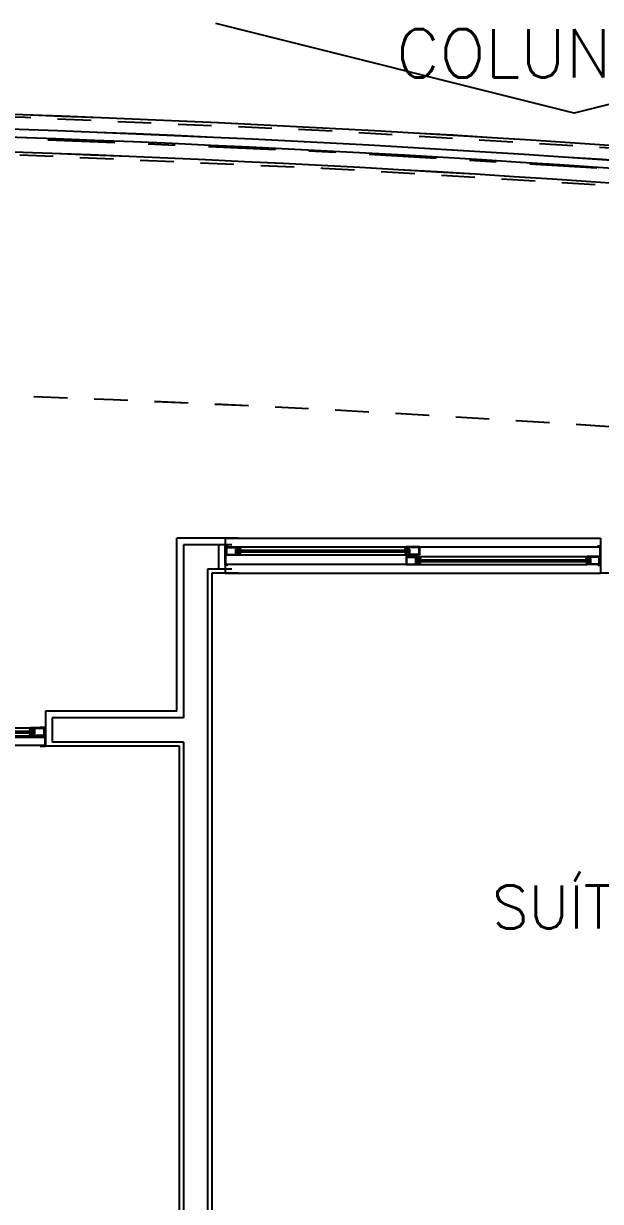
# Model space of a CAD drawing. Header units: millimetres. Extents: x 188.6 to 263.2, y 40.1 to 120.1.
# Drawn here: x 253.981 to 256.133, y 77.097 to 81.489 of the extents above; entities that cross this region are included whole.
import ezdxf

# ---------------------------------------------------------------- set-up
doc = ezdxf.new("R2010")
doc.units = ezdxf.units.MM
for name, pattern in [('ACAD_ISO14W100', [24, 12, -3, 0, -3, 0, -3, 0, -3]), ('DASHDOT2', [0.5, 0.25, -0.125, 0, -0.125]), ('HIDDEN2', [0.1875, 0.125, -0.0625])]:
    doc.linetypes.add(name, pattern=pattern)
for name, color, linetype in [('ARQ', 8, 'Continuous'), ('ARQ-BASE', 8, 'Continuous'), ('ARQ-TXT', 8, 'Continuous'), ('ESTR-VIGAS', 11, 'HIDDEN2'), ('ESTRUTURA', 7, 'Continuous'), ('SPDA-MALHA', 162, 'ACAD_ISO14W100')]:
    doc.layers.add(name, color=color, linetype=linetype)
doc.styles.add('60-75', font='romans.shx', dxfattribs={"height": 0.12})
doc.styles.add('MC-ROMANS', font='romans')

# ---------------------------------------------------------------- blocks, each defined once
blk = doc.blocks.new('varanda pav tipo')
at = {"color": 0, "linetype": 'Continuous'}
for radius, start, end in [(66.1415, 81.899467, 98.100485), (66.0865, 81.940842, 98.059109), (66.0565, 81.963438, 98.036513), (66.0015, 82.004914, 97.995038)]:
    blk.add_arc((44.19, -66.1865), radius, start, end, dxfattribs=at)
at = {"color": 0, "linetype": 'ByBlock'}
blk.add_arc((44.1853, -67.5842), 66.4892, 85.900109, 89.995949, dxfattribs=at)
blk = doc.blocks.new('XREF-TIPO$0$A$C491F7D64-flat-1')
for p, q in [((-0.057, 0.03), (-0.005, 0.03)), ((-0.057, 0.03), (-0.057, 0)), ((-0.055, 0.028), (-0.019, 0.028)), ((-0.055, 0.002), (-0.055, 0.028)), ((-0.055, 0.002), (-0.007, 0.002)), ((-0.019, 0.028), (-0.019, 0.008)), ((-0.007, 0.008), (-0.019, 0.008)), ((-0.017, 0.03), (-0.017, 0.02)), ((-0.005, 0.02), (-0.017, 0.02)), ((-0.017, 0.02), (-0.017, 0.01)), ((-0.005, 0.01), (-0.017, 0.01)), ((-0.005, 0.0195), (-0.0165, 0.0195)), ((0, 0.0185), (-0.0165, 0.0185)), ((0, 0.0115), (-0.0165, 0.0115)), ((-0.005, 0.0105), (-0.0165, 0.0105)), ((-0.015, 0.028), (-0.015, 0.022)), ((-0.015, 0.028), (-0.007, 0.028)), ((-0.007, 0.022), (-0.015, 0.022)), ((-0.007, 0.028), (-0.007, 0.022)), ((-0.007, 0.008), (-0.007, 0.002)), ((-0.005, 0.03), (-0.005, 0.02)), ((-0.005, 0.01), (-0.005, 0)), ((-0.0045, 0.02), (-0.0045, 0.025)), ((-0.0045, 0.01), (-0.0045, 0.005)), ((0, 0.02), (0, 0.0185)), ((0, 0.01), (0, 0.0115)), ((-0.057, 0), (-0.005, 0)), ((-0.055, 0), (-0.055, 0))]:
    blk.add_line(p, q)
for centre, radius, start, end in [((-0.0165, 0.019), 0.0005, 90, 270), ((-0.0165, 0.011), 0.0005, 90, 270), ((-0.005, 0.02), 0.0005, 270, 0), ((-0.005, 0.01), 0.0005, 0, 90), ((-0.005, 0.02), 0.005, 0, 84.2608), ((-0.005, 0.01), 0.005, 275.7392, 0)]:
    blk.add_arc(centre, radius, start, end)
blk = doc.blocks.new('XREF-TIPO$0$A$C70231090-flat-1')
for p, q in [((-0.055, 0.02), (-0.055, 0.0185)), ((-0.055, 0.0185), (-0.0385, 0.0185)), ((-0.055, 0.0115), (-0.0385, 0.0115)), ((-0.055, 0.01), (-0.055, 0.0115)), ((-0.0505, 0.02), (-0.0505, 0.025)), ((-0.0505, 0.01), (-0.0505, 0.005)), ((0, 0.03), (-0.05, 0.03)), ((-0.05, 0.03), (-0.05, 0.02)), ((-0.05, 0.02), (-0.038, 0.02)), ((-0.05, 0.0195), (-0.0385, 0.0195)), ((-0.05, 0.0105), (-0.0385, 0.0105)), ((-0.05, 0.01), (-0.05, 0)), ((-0.05, 0.01), (-0.038, 0.01)), ((-0.04, 0.028), (-0.048, 0.028)), ((-0.048, 0.028), (-0.048, 0.022)), ((-0.048, 0.022), (-0.04, 0.022)), ((-0.048, 0.008), (-0.036, 0.008)), ((-0.048, 0.008), (-0.048, 0.002)), ((-0.002, 0.002), (-0.048, 0.002)), ((-0.04, 0.028), (-0.04, 0.022)), ((-0.038, 0.03), (-0.038, 0.02)), ((-0.038, 0.02), (-0.038, 0.01)), ((-0.002, 0.028), (-0.036, 0.028)), ((-0.036, 0.028), (-0.036, 0.008)), ((-0.002, 0.019), (-0.002, 0.028)), ((-0.002, 0.002), (-0.002, 0.019)), ((-0.002, 0.019), (-0.002, 0.019)), ((0, 0.017), (0, 0.03)), ((0, 0.002), (0, 0.017)), ((0, 0.017), (0, 0.017)), ((0, 0), (0, 0.002)), ((0, 0.002), (0, 0.002)), ((0, 0), (-0.05, 0))]:
    blk.add_line(p, q)
for centre, radius, start, end in [((-0.05, 0.02), 0.005, 95.7392, 180), ((-0.05, 0.01), 0.005, 180, 264.2608), ((-0.05, 0.02), 0.0005, 180, 270), ((-0.05, 0.01), 0.0005, 90, 180), ((-0.0385, 0.019), 0.0005, 270, 90), ((-0.0385, 0.011), 0.0005, 270, 90)]:
    blk.add_arc(centre, radius, start, end)
blk = doc.blocks.new('XREF-TIPO$0$A$C491F7D64-flat-2')
for p, q in [((-0.057, 0.03), (-0.005, 0.03)), ((-0.057, 0.03), (-0.057, 0)), ((-0.055, 0.028), (-0.019, 0.028)), ((-0.055, 0.002), (-0.055, 0.028)), ((-0.055, 0.002), (-0.007, 0.002)), ((-0.019, 0.028), (-0.019, 0.008)), ((-0.007, 0.008), (-0.019, 0.008)), ((-0.017, 0.03), (-0.017, 0.02)), ((-0.005, 0.02), (-0.017, 0.02)), ((-0.017, 0.02), (-0.017, 0.01)), ((-0.005, 0.01), (-0.017, 0.01)), ((-0.005, 0.0195), (-0.0165, 0.0195)), ((0, 0.0185), (-0.0165, 0.0185)), ((0, 0.0115), (-0.0165, 0.0115)), ((-0.005, 0.0105), (-0.0165, 0.0105)), ((-0.015, 0.028), (-0.015, 0.022)), ((-0.015, 0.028), (-0.007, 0.028)), ((-0.007, 0.022), (-0.015, 0.022)), ((-0.007, 0.028), (-0.007, 0.022)), ((-0.007, 0.008), (-0.007, 0.002)), ((-0.005, 0.03), (-0.005, 0.02)), ((-0.005, 0.01), (-0.005, 0)), ((-0.0045, 0.02), (-0.0045, 0.025)), ((-0.0045, 0.01), (-0.0045, 0.005)), ((0, 0.02), (0, 0.0185)), ((0, 0.01), (0, 0.0115)), ((-0.057, 0), (-0.005, 0)), ((-0.055, 0), (-0.055, 0))]:
    blk.add_line(p, q)
for centre, radius, start, end in [((-0.0165, 0.019), 0.0005, 90, 270), ((-0.0165, 0.011), 0.0005, 90, 270), ((-0.005, 0.02), 0.0005, 270, 0), ((-0.005, 0.01), 0.0005, 0, 90), ((-0.005, 0.02), 0.005, 0, 84.2608), ((-0.005, 0.01), 0.005, 275.7392, 0)]:
    blk.add_arc(centre, radius, start, end)
blk = doc.blocks.new('XREF-TIPO$0$A$C491F7D64-flat-3')
for p, q in [((0, 0.02), (0, 0.0185)), ((0, 0.0185), (0.0165, 0.0185)), ((0, 0.01), (0, 0.0115)), ((0, 0.0115), (0.0165, 0.0115)), ((0.0045, 0.02), (0.0045, 0.025)), ((0.0045, 0.01), (0.0045, 0.005)), ((0.057, 0.03), (0.005, 0.03)), ((0.005, 0.03), (0.005, 0.02)), ((0.005, 0.02), (0.017, 0.02)), ((0.005, 0.0195), (0.0165, 0.0195)), ((0.005, 0.0105), (0.0165, 0.0105)), ((0.005, 0.01), (0.017, 0.01)), ((0.005, 0.01), (0.005, 0)), ((0.007, 0.028), (0.007, 0.022)), ((0.015, 0.028), (0.007, 0.028)), ((0.007, 0.022), (0.015, 0.022)), ((0.007, 0.008), (0.007, 0.002)), ((0.007, 0.008), (0.019, 0.008)), ((0.055, 0.002), (0.007, 0.002)), ((0.015, 0.028), (0.015, 0.022)), ((0.017, 0.03), (0.017, 0.02)), ((0.017, 0.02), (0.017, 0.01)), ((0.019, 0.028), (0.019, 0.008)), ((0.055, 0.028), (0.019, 0.028)), ((0.055, 0.002), (0.055, 0.028)), ((0.057, 0.03), (0.057, 0)), ((0.057, 0), (0.005, 0)), ((0.055, 0), (0.055, 0))]:
    blk.add_line(p, q)
for centre, radius, start, end in [((0.005, 0.02), 0.005, 95.7392, 180), ((0.005, 0.01), 0.005, 180, 264.2608), ((0.005, 0.02), 0.0005, 180, 270), ((0.005, 0.01), 0.0005, 90, 180), ((0.0165, 0.019), 0.0005, 270, 90), ((0.0165, 0.011), 0.0005, 270, 90)]:
    blk.add_arc(centre, radius, start, end)
blk = doc.blocks.new('XREF-TIPO$0$A$C752324B1')
at = {"color": 0}
for p, q in [((0.02, 0.071), (0, 0.071)), ((0, 0.071), (0, 0)), ((0.002, 0.069), (0.002, 0.002)), ((0.002, 0.069), (0.02, 0.069)), ((1, 0.068), (0.002, 0.068)), ((0.02, 0.071), (0.02, 0.069)), ((1.002, 0.068), (1.9498, 0.068)), ((1.04, 0.056), (1.9568, 0.056)), ((1.04, 0.05), (1.9568, 0.05)), ((1.98, 0.071), (1.98, 0.069)), ((1.98, 0.071), (2, 0.071)), ((1.998, 0.069), (1.98, 0.069)), ((1.998, 0.069), (1.998, 0.002)), ((2, 0.071), (2, 0)), ((1, 0.038), (0.002, 0.038)), ((0.002, 0.033), (1.998, 0.033)), ((0.002, 0.003), (1.998, 0.003)), ((0.002, 0.002), (0.02, 0.002)), ((0.02, 0), (0.02, 0.002)), ((0.7152, 0.021), (1.6372, 0.021)), ((0.7152, 0.015), (1.6372, 0.015)), ((0.7272, 0.033), (1.6252, 0.033)), ((0.7272, 0.003), (1.6252, 0.003)), ((1, 0.038), (1.9498, 0.038)), ((1.98, 0), (1.98, 0.002)), ((1.9978, 0.002), (1.98, 0.002)), ((0.02, 0), (0, 0)), ((1.98, 0), (1.9998, 0))]:
    blk.add_line(p, q, dxfattribs=at)
for name, p in [('XREF-TIPO$0$A$C491F7D64-flat-1', (1.057, 0.038)), ('XREF-TIPO$0$A$C491F7D64-flat-3', (1.9398, 0.038)), ('XREF-TIPO$0$A$C491F7D64-flat-2', (0.7322, 0.003)), ('XREF-TIPO$0$A$C70231090-flat-1', (1.6752, 0.003))]:
    blk.add_blockref(name, p, dxfattribs=at)
blk = doc.blocks.new('XREF-TIPO$0$A$C23913CE5-flat-1-flat-1')
at = {"layer": 'ARQ-BASE', "color": 0}
for p, q in [((-1.4002, -0.001), (-1.39, -0.001)), ((-1.4002, -0.071), (-1.4002, -0.001)), ((-1.39, -0.003), (-1.3982, -0.003)), ((-1.3982, -0.003), (-1.3982, -0.069)), ((-1.397, -0.003), (-1.3465, -0.003)), ((-1.397, -0.003), (-1.397, -0.033)), ((-1.397, -0.033), (-0.725, -0.033)), ((-1.397, -0.033), (-1.3585, -0.033)), ((-1.395, -0.005), (-1.395, -0.031)), ((-1.395, -0.005), (-1.3485, -0.005)), ((-1.395, -0.031), (-1.3605, -0.031)), ((-1.39, -0.001), (-1.39, -0.003)), ((-1.3485, -0.011), (-1.3605, -0.011)), ((-1.3605, -0.031), (-1.3605, -0.011)), ((-1.3465, -0.013), (-1.3585, -0.013)), ((-1.3585, -0.033), (-1.3585, -0.013)), ((-1.3465, -0.023), (-1.3585, -0.023)), ((-1.358, -0.0135), (-1.3465, -0.0135)), ((-1.3415, -0.0145), (-1.358, -0.0145)), ((-1.3415, -0.0215), (-1.358, -0.0215)), ((-1.358, -0.0225), (-1.3465, -0.0225)), ((-1.3575, -0.015), (-0.714, -0.015)), ((-1.3575, -0.015), (-1.3575, -0.021)), ((-1.3575, -0.021), (-0.714, -0.021)), ((-1.3565, -0.031), (-1.3565, -0.025)), ((-1.3485, -0.025), (-1.3565, -0.025)), ((-1.3565, -0.031), (-1.3485, -0.031)), ((-1.3485, -0.011), (-1.3485, -0.005)), ((-1.3485, -0.031), (-1.3485, -0.025)), ((-1.3465, -0.003), (-0.725, -0.003)), ((-1.3465, -0.013), (-1.3465, -0.003)), ((-1.3465, -0.033), (-1.3465, -0.023)), ((-1.346, -0.013), (-1.346, -0.008)), ((-1.346, -0.023), (-1.346, -0.028)), ((-1.3415, -0.013), (-1.3415, -0.0145)), ((-1.3415, -0.023), (-1.3415, -0.0215)), ((-0.73, -0.013), (-0.73, -0.0145)), ((-0.73, -0.0145), (-0.7135, -0.0145)), ((-0.7135, -0.0215), (-0.73, -0.0215)), ((-0.73, -0.0215), (-0.73, -0.023)), ((-0.7255, -0.013), (-0.7255, -0.008)), ((-0.7255, -0.028), (-0.7255, -0.023)), ((-0.675, -0.003), (-0.725, -0.003)), ((-0.725, -0.013), (-0.725, -0.003)), ((-0.725, -0.013), (-0.713, -0.013)), ((-0.7135, -0.0135), (-0.725, -0.0135)), ((-0.725, -0.0225), (-0.7135, -0.0225)), ((-0.725, -0.023), (-0.713, -0.023)), ((-0.725, -0.033), (-0.725, -0.023)), ((-0.675, -0.033), (-0.725, -0.033)), ((-0.725, -0.039), (-0.675, -0.039)), ((-0.725, -0.039), (-0.725, -0.069)), ((-0.677, -0.005), (-0.723, -0.005)), ((-0.723, -0.011), (-0.723, -0.005)), ((-0.723, -0.011), (-0.711, -0.011)), ((-0.723, -0.025), (-0.715, -0.025)), ((-0.723, -0.031), (-0.723, -0.025)), ((-0.715, -0.031), (-0.723, -0.031)), ((-0.723, -0.041), (-0.677, -0.041)), ((-0.723, -0.041), (-0.723, -0.067)), ((-0.715, -0.031), (-0.715, -0.025)), ((-0.714, -0.015), (-0.714, -0.021)), ((-0.713, -0.033), (-0.713, -0.013)), ((-0.711, -0.031), (-0.711, -0.011)), ((-0.677, -0.031), (-0.711, -0.031)), ((-0.677, -0.005), (-0.677, -0.031)), ((-0.677, -0.047), (-0.677, -0.041)), ((-0.675, -0.003), (-0.0022, -0.003)), ((-0.675, -0.003), (-0.675, -0.033)), ((-0.675, -0.039), (-0.05, -0.039)), ((-0.675, -0.049), (-0.675, -0.039)), ((-0.003, -0.039), (-0.05, -0.039)), ((-0.05, -0.049), (-0.05, -0.039)), ((-0.005, -0.041), (-0.048, -0.041)), ((-0.048, -0.047), (-0.048, -0.041)), ((-0.0002, -0.001), (-0.0104, -0.001)), ((-0.0104, -0.001), (-0.0104, -0.003)), ((-0.0104, -0.003), (-0.0022, -0.003)), ((-0.005, -0.067), (-0.005, -0.041)), ((-0.003, -0.069), (-0.003, -0.039)), ((-0.0022, -0.003), (-0.0022, -0.069)), ((-0.0002, -0.071), (-0.0002, -0.001)), ((-1.3902, -0.071), (-1.4002, -0.071)), ((-0.725, -0.069), (-1.3982, -0.069)), ((-1.3982, -0.069), (-1.3902, -0.069)), ((-1.3902, -0.069), (-1.3902, -0.071)), ((-0.725, -0.069), (-0.675, -0.069)), ((-0.723, -0.067), (-0.689, -0.067)), ((-0.677, -0.047), (-0.689, -0.047)), ((-0.689, -0.067), (-0.689, -0.047)), ((-0.687, -0.069), (-0.687, -0.049)), ((-0.675, -0.049), (-0.687, -0.049)), ((-0.675, -0.059), (-0.687, -0.059)), ((-0.6865, -0.0495), (-0.675, -0.0495)), ((-0.67, -0.0505), (-0.6865, -0.0505)), ((-0.6865, -0.0575), (-0.67, -0.0575)), ((-0.675, -0.0585), (-0.6865, -0.0585)), ((-0.686, -0.051), (-0.039, -0.051)), ((-0.686, -0.051), (-0.686, -0.057)), ((-0.686, -0.057), (-0.039, -0.057)), ((-0.685, -0.067), (-0.685, -0.061)), ((-0.677, -0.061), (-0.685, -0.061)), ((-0.685, -0.067), (-0.677, -0.067)), ((-0.677, -0.067), (-0.677, -0.061)), ((-0.675, -0.069), (-0.675, -0.059)), ((-0.675, -0.069), (-0.05, -0.069)), ((-0.6745, -0.049), (-0.6745, -0.044)), ((-0.6745, -0.064), (-0.6745, -0.059)), ((-0.67, -0.049), (-0.67, -0.0505)), ((-0.67, -0.0575), (-0.67, -0.059)), ((-0.055, -0.049), (-0.055, -0.0505)), ((-0.055, -0.0505), (-0.0385, -0.0505)), ((-0.0385, -0.0575), (-0.055, -0.0575)), ((-0.055, -0.0575), (-0.055, -0.059)), ((-0.0505, -0.049), (-0.0505, -0.044)), ((-0.0505, -0.064), (-0.0505, -0.059)), ((-0.05, -0.049), (-0.038, -0.049)), ((-0.0385, -0.0495), (-0.05, -0.0495)), ((-0.05, -0.0585), (-0.0385, -0.0585)), ((-0.05, -0.069), (-0.05, -0.059)), ((-0.05, -0.059), (-0.038, -0.059)), ((-0.003, -0.069), (-0.05, -0.069)), ((-0.048, -0.047), (-0.036, -0.047)), ((-0.048, -0.067), (-0.048, -0.061)), ((-0.048, -0.061), (-0.04, -0.061)), ((-0.04, -0.067), (-0.048, -0.067)), ((-0.04, -0.067), (-0.04, -0.061)), ((-0.039, -0.051), (-0.039, -0.057)), ((-0.038, -0.069), (-0.038, -0.049)), ((-0.036, -0.067), (-0.036, -0.047)), ((-0.005, -0.067), (-0.036, -0.067)), ((-0.0022, -0.069), (-0.0102, -0.069)), ((-0.0102, -0.069), (-0.0102, -0.071)), ((-0.0102, -0.071), (-0.0002, -0.071))]:
    blk.add_line(p, q, dxfattribs=at)
for centre, radius, start, end in [((-1.358, -0.014), 0.0005, 90, 270), ((-1.358, -0.022), 0.0005, 90, 270), ((-1.3465, -0.013), 0.0005, 270, 0), ((-1.3465, -0.023), 0.0005, 0, 90), ((-1.3465, -0.013), 0.005, 0, 84.2608), ((-1.3465, -0.023), 0.005, 275.7392, 360), ((-0.725, -0.013), 0.005, 95.7392, 180), ((-0.725, -0.023), 0.005, 180, 264.2608), ((-0.725, -0.013), 0.0005, 180, 270), ((-0.725, -0.023), 0.0005, 90, 180), ((-0.7135, -0.014), 0.0005, 270, 90), ((-0.7135, -0.022), 0.0005, 270, 90), ((-0.6865, -0.05), 0.0005, 90, 270), ((-0.6865, -0.058), 0.0005, 90, 270), ((-0.675, -0.049), 0.0005, 270, 360), ((-0.675, -0.059), 0.0005, 0, 90), ((-0.675, -0.049), 0.005, 0, 84.2608), ((-0.675, -0.059), 0.005, 275.7392, 360), ((-0.05, -0.049), 0.005, 95.7392, 180), ((-0.05, -0.059), 0.005, 180, 264.2608), ((-0.05, -0.049), 0.0005, 180, 270), ((-0.05, -0.059), 0.0005, 90, 180), ((-0.0385, -0.05), 0.0005, 270, 90), ((-0.0385, -0.058), 0.0005, 270, 90)]:
    blk.add_arc(centre, radius, start, end, dxfattribs=at)
blk = doc.blocks.new('ESTR-TP-29.09.2016')
at = {"layer": 'ESTR-VIGAS'}
for radius, start, end in [(66.1163, 81.918164, 98.081621), (65.9756, 82.0236, 97.976185)]:
    blk.add_arc((45.7049, -44.4515), radius, start, end, dxfattribs=at)

msp = doc.modelspace()

# ---------------------------------------------------------------- linework, layer by layer
at = {"layer": 'ARQ'}
for p, q in [((254.7832, 79.5696), (254.5532, 79.5696)), ((254.5532, 78.9246), (254.5532, 79.5696)), ((254.7832, 79.5696), (254.5532, 79.5696)), ((254.5532, 78.9246), (254.5532, 79.5696)), ((254.5782, 79.5446), (254.5782, 78.8996)), ((254.7582, 79.5446, 0.0006), (254.5782, 79.5446)), ((254.5782, 79.5446), (254.5782, 78.8996)), ((254.7582, 79.5446, 0.0006), (254.5782, 79.5446)), ((254.7082, 79.5446, 0.0006), (254.7082, 79.4546, 0.0006)), ((254.7082, 79.5446, 0.0006), (254.7082, 79.4546, 0.0006)), ((254.7332, 79.5696), (254.7332, 79.4397)), ((254.7332, 79.5696), (256.1334, 79.5696)), ((254.7332, 79.5696), (254.7332, 79.4397)), ((254.7332, 79.5696), (256.1334, 79.5696)), ((256.1334, 79.5696), (256.1334, 79.4396)), ((256.1334, 79.5696), (256.1334, 79.4396)), ((254.6682, 79.4546), (254.6682, 75.7846)), ((254.7582, 79.4546, 0.0006), (254.6682, 79.4546)), ((254.6682, 79.4546), (254.6682, 75.7846)), ((254.7582, 79.4546, 0.0006), (254.6682, 79.4546)), ((254.6832, 79.4397), (254.6832, 75.7996)), ((254.7832, 79.4397), (254.6832, 79.4397)), ((254.6832, 79.4397), (254.6832, 75.7996)), ((254.7832, 79.4397), (254.6832, 79.4397)), ((254.7332, 79.4397), (256.1334, 79.4396)), ((254.7332, 79.4397), (256.1334, 79.4396)), ((257.1832, 79.4395), (256.1334, 79.4396)), ((257.1832, 79.4395), (256.1334, 79.4396)), ((254.0632, 78.9246), (254.0632, 78.7946)), ((254.5532, 78.9246), (254.0632, 78.9246)), ((254.0632, 78.9246), (254.0632, 78.7946)), ((254.5532, 78.9246), (254.0632, 78.9246)), ((254.0882, 78.8996), (254.0882, 78.8096)), ((254.5782, 78.8996), (254.0882, 78.8996)), ((254.0882, 78.8996), (254.0882, 78.8096)), ((254.5782, 78.8996), (254.0882, 78.8996)), ((254.5632, 78.7946), (254.0632, 78.7946)), ((254.5632, 78.7946), (254.0632, 78.7946)), ((254.5782, 78.8096), (254.0882, 78.8096)), ((254.5782, 78.8096), (254.0882, 78.8096)), ((254.5632, 75.6796), (254.5632, 78.7946)), ((254.5632, 75.6796), (254.5632, 78.7946)), ((254.5782, 78.8096), (254.5782, 75.6946)), ((254.5782, 78.8096), (254.5782, 75.6946))]:
    msp.add_line(p, q, dxfattribs=at)
msp.add_lwpolyline([(257.3723, 81.4888), (256.0356, 81.1546), (254.6989, 81.4888)], dxfattribs=at)
msp.add_lwpolyline([(257.3723, 81.4888), (256.0356, 81.1546), (254.6989, 81.4888)], dxfattribs=at)
at = {"layer": 'SPDA-MALHA', "linetype": 'DASHDOT2'}
msp.add_arc((251.6316, 12.835), 68.264, 82.201764, 97.777224, dxfattribs=at)

# ---------------------------------------------------------------- block references
at = {"layer": 'ARQ', "linetype": 'HIDDEN2'}
for p in [(207.4529, 81.2344), (207.4532, 81.2345)]:
    msp.add_blockref('varanda pav tipo', p, dxfattribs=at)
at = {"layer": 'ARQ'}
for name, p in [('XREF-TIPO$0$A$C23913CE5-flat-1-flat-1', (256.1334, 79.5406)), ('XREF-TIPO$0$A$C23913CE5-flat-1-flat-1', (256.1334, 79.5406)), ('XREF-TIPO$0$A$C752324B1', (252.0632, 78.7946)), ('XREF-TIPO$0$A$C752324B1', (252.0632, 78.7946))]:
    msp.add_blockref(name, p, dxfattribs=at)
at = {"layer": 'ESTRUTURA'}
msp.add_blockref('ESTR-TP-29.09.2016', (205.9531, 59.5144), dxfattribs=at)

# ---------------------------------------------------------------- texts
at = {"layer": 'ARQ', "insert": (255.3719, 81.2882), "char_height": 0.18, "attachment_point": 7, "style": 'MC-ROMANS'}
msp.add_mtext('\\A1;COLUNA 6', dxfattribs=at)
at = {"layer": 'ARQ-TXT', "style": '60-75'}
msp.add_text('SUÍTE 1', height=0.16, dxfattribs=at).set_placement((255.7282, 78.1144))

doc.saveas('drawing.dxf')
